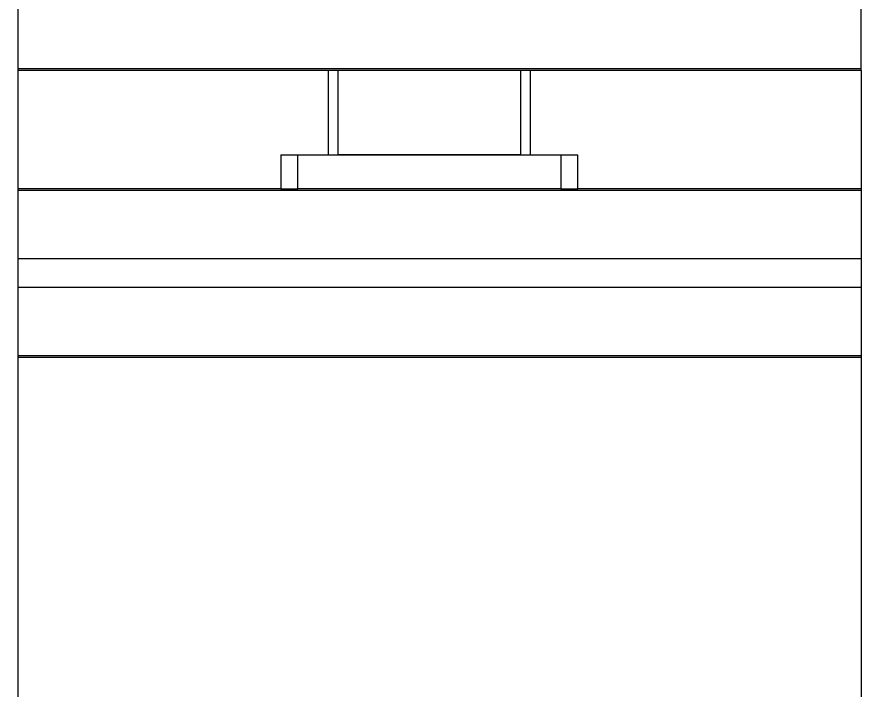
# Model space of a CAD drawing. Header units: millimetres. Extents: x 0 to 1189, y 0 to 841.
# Drawn here: x 377.4 to 427.5, y 469.7 to 509.5 of the extents above; entities that cross this region are included whole.
import ezdxf

# ---------------------------------------------------------------- set-up
doc = ezdxf.new("R2010")
doc.units = ezdxf.units.MM
doc.layers.get('0').update_dxf_attribs({"lineweight": 18})
doc.layers.add('尺寸线层', color=3, linetype='Continuous', lineweight=18)
doc.styles.get("Standard").update_dxf_attribs({"font": 'txt.shx'})
doc.dimstyles.new('ISO-25', dxfattribs={"dimtxt": 2.5, "dimasz": 2.5, "dimexe": 1.25, "dimexo": 0.625, "dimtad": 1, "dimtxsty": 'Standard', "dimcen": 2.5, "dimdle": 5, "dimadec": 0, "dimazin": 0, "dimtfac": 1, "dimtmove": 0, "dimatfit": 3, "dimfxl": 1, "dimarcsym": 0})

# ---------------------------------------------------------------- blocks, each defined once
blk = doc.blocks.new('*X11')
at = {"layer": '尺寸线层', "linetype": 'Continuous', "transparency": 16777216}
for points in [[(363.362, 500.522), (363.402, 504.658), (364.741, 504.422)], [(363.193, 499.572), (361.814, 495.672), (363.153, 495.436)]]:
    blk.add_hatch(color=0, dxfattribs=at).paths.add_polyline_path(points, flags=0)
at = {"layer": '尺寸线层', "color": 0, "linetype": 'Continuous', "transparency": 16777216}
for p, q in [((361.773, 491.536), (364.968, 509.612)), ((364.968, 509.612), (375.968, 509.612)), ((365.72, 500.106), (361.392, 500.871)), ((365.552, 499.155), (361.224, 499.92))]:
    blk.add_line(p, q, dxfattribs=at)
at = {"layer": '尺寸线层', "color": 0, "transparency": 16777216, "insert": (372.218, 513.136), "char_height": 3.5, "width": 15, "attachment_point": 5}
blk.add_mtext('4,83', dxfattribs=at)

msp = doc.modelspace()

# ---------------------------------------------------------------- linework, layer by layer
at = {"color": 7, "linetype": 'Continuous', "lineweight": 15}
for p, q in [((377.474, 510.4983), (377.474, 506.4483)), ((427.474, 506.4483), (427.474, 510.4983)), ((427.474, 506.4483), (377.474, 506.4483)), ((377.474, 506.4483), (377.474, 506.3483)), ((427.474, 506.3483), (377.474, 506.3483)), ((377.474, 506.3483), (377.474, 455.3483)), ((395.874, 506.3483), (395.874, 501.3483)), ((407.874, 501.3483), (407.874, 506.3483)), ((427.474, 506.3483), (427.474, 506.4483)), ((427.474, 506.3483), (427.474, 455.3483)), ((393.074, 501.3483), (393.074, 499.3483)), ((393.074, 501.3483), (394.074, 501.3483)), ((394.074, 499.3483), (394.074, 501.3483)), ((394.074, 501.3483), (409.674, 501.3483)), ((407.274, 501.3483), (396.474, 501.3483)), ((409.674, 501.3483), (409.674, 499.3483)), ((409.674, 501.3483), (410.674, 501.3483)), ((410.674, 499.3483), (410.674, 501.3483)), ((393.074, 499.3483), (377.474, 499.3483)), ((427.474, 499.2483), (377.474, 499.2483)), ((393.074, 499.3483), (394.074, 499.3483)), ((409.674, 499.3483), (394.074, 499.3483)), ((409.674, 499.3483), (410.674, 499.3483)), ((427.474, 499.3483), (410.674, 499.3483)), ((427.474, 495.1983), (377.474, 495.1983)), ((427.474, 493.4983), (377.474, 493.4983)), ((427.474, 489.4483), (377.474, 489.4483)), ((427.474, 489.3483), (377.474, 489.3483))]:
    msp.add_line(p, q, dxfattribs=at)
at = {"color": 8, "linetype": 'Continuous', "lineweight": 15}
for p, q in [((396.474, 501.3483), (396.474, 506.3483)), ((407.274, 506.3483), (407.274, 501.3483))]:
    msp.add_line(p, q, dxfattribs=at)

# ---------------------------------------------------------------- dimensions: what is measured, and where the dimension line sits
at = {"layer": '尺寸线层'}
dim = msp.add_linear_dim(base=(363.3615, 500.5224), p1=(365.5517, 499.1547), p2=(365.7198, 500.1056), angle=79.97577, dimstyle='ISO-25', override={"dimtxt": 3.5, "dimasz": 4.08, "dimexe": 2, "dimexo": 0, "dimgap": 1.524, "dimtih": 1, "dimtoh": 1, "dimlfac": 5, "dimzin": 0, "dimsah": 1, "dimdle": 8.16, "dimadec": 2, "dimtfill": 1, "dimtolj": 1, "dimtzin": 8}, dxfattribs=at)
dim.commit()
dim.dimension.update_dxf_attribs({"geometry": '*X11', "text_midpoint": (372.2181, 513.1355)})

doc.saveas('drawing.dxf')
